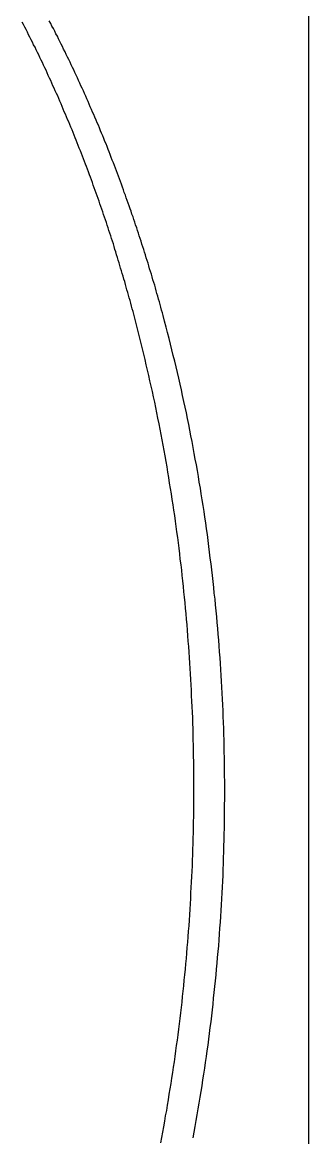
# Model space of a CAD drawing. Header units: millimetres. Extents: x 0 to 5600, y -67 to 2530.
# Drawn here: x 5151.3 to 5152.94, y 939.9 to 946.29 of the extents above; entities that cross this region are included whole.
import ezdxf

# ---------------------------------------------------------------- set-up
doc = ezdxf.new("R2010")
doc.units = ezdxf.units.MM
doc.layers.add('내부선 및 부속', color=4, linetype='Continuous')

msp = doc.modelspace()

# ---------------------------------------------------------------- linework, layer by layer
at = {"layer": '내부선 및 부속', "linetype": 'Continuous'}
msp.add_line((5152.943010508463, 909.985366883051), (5152.943010508463, 952.2619480531284), dxfattribs=at)
at = {"layer": '내부선 및 부속', "linetype": 'Continuous', "flags": 128}
for points in [[(5151.943791391668, 944.6009493165948), (5151.939791391667, 944.6159493165978), (5151.935791391666, 944.6319493165975), (5151.930791391669, 944.6469493165969), (5151.926791391668, 944.6629493165965), (5151.922791391667, 944.6789493165961), (5151.918791391667, 944.6939493165955), (5151.913791391666, 944.7099493165952), (5151.909791391668, 944.7249493165982), (5151.905791391668, 944.7409493165978), (5151.900791391667, 944.7559493165973), (5151.896791391666, 944.7719493165969), (5151.891791391668, 944.7869493165963), (5151.887791391668, 944.8029493165959), (5151.882791391667, 944.8179493165953), (5151.878791391666, 944.833949316595), (5151.873791391668, 944.848949316598), (5151.869791391668, 944.8649493165976), (5151.864791391667, 944.879949316597), (5151.860791391666, 944.8959493165967), (5151.855791391668, 944.9109493165961), (5151.850791391667, 944.9259493165955), (5151.846791391667, 944.9419493165951), (5151.841791391666, 944.9569493165982), (5151.836791391668, 944.9729493165978), (5151.831791391667, 944.9879493165972), (5151.826791391666, 945.0039493165968), (5151.822791391669, 945.0189493165963), (5151.817791391668, 945.0339493165957), (5151.812791391667, 945.0499493165953), (5151.807791391666, 945.0649493165984), (5151.802791391669, 945.0799493165978), (5151.797791391667, 945.0959493165974), (5151.792791391666, 945.1109493165968), (5151.787791391669, 945.1259493165962), (5151.782791391668, 945.1419493165959), (5151.777791391667, 945.1569493165953), (5151.771791391666, 945.1719493165983), (5151.766791391668, 945.187949316598), (5151.761791391667, 945.2029493165974), (5151.756791391666, 945.2179493165968), (5151.751791391669, 945.2339493165964), (5151.745791391668, 945.2489493165958), (5151.740791391667, 945.2639493165952), (5151.735791391666, 945.2789493165983), (5151.729791391668, 945.2949493165979), (5151.724791391667, 945.3099493165973), (5151.718791391666, 945.3249493165968), (5151.713791391669, 945.3399493165962), (5151.707791391667, 945.3559493165958), (5151.702791391666, 945.3709493165952), (5151.696791391669, 945.3859493165983), (5151.691791391668, 945.4009493165977), (5151.685791391666, 945.4159493165971), (5151.679791391669, 945.4319493165967), (5151.674791391668, 945.4469493165961), (5151.668791391667, 945.4619493165956), (5151.662791391669, 945.476949316595), (5151.657791391668, 945.491949316598), (5151.651791391667, 945.5069493165975), (5151.645791391666, 945.5219493165969), (5151.639791391668, 945.5369493165963), (5151.633791391667, 945.5519493165957), (5151.627791391666, 945.5679493165953), (5151.621791391668, 945.5829493165947), (5151.615791391667, 945.5979493165978), (5151.609791391666, 945.6129493165972), (5151.603791391668, 945.6279493165966), (5151.597791391667, 945.6429493165961), (5151.591791391666, 945.6579493165955), (5151.585791391668, 945.6729493165949), (5151.579791391667, 945.687949316598), (5151.573791391666, 945.7029493165974), (5151.566791391668, 945.7179493165968), (5151.560791391666, 945.7329493165962), (5151.554791391669, 945.7479493165956), (5151.548791391668, 945.7619493165948), (5151.541791391666, 945.7769493165979), (5151.535791391669, 945.7919493165973), (5151.528791391667, 945.8069493165967), (5151.522791391666, 945.8219493165961), (5151.516791391668, 945.8369493165956), (5151.509791391667, 945.851949316595), (5151.503791391666, 945.866949316598), (5151.496791391668, 945.8809493165973), (5151.489791391667, 945.8959493165967), (5151.483791391669, 945.9109493165961), (5151.476791391668, 945.9259493165955), (5151.469791391666, 945.9409493165949), (5151.463791391669, 945.9549493165978), (5151.456791391667, 945.9699493165972), (5151.449791391666, 945.9849493165966), (5151.442791391668, 945.9989493165958), (5151.436791391667, 946.0139493165952), (5151.429791391669, 946.0289493165983), (5151.422791391667, 946.0429493165975), (5151.415791391666, 946.0579493165969), (5151.408791391668, 946.0729493165964), (5151.401791391667, 946.0869493165956), (5151.394791391669, 946.101949316595), (5151.387791391668, 946.1159493165978), (5151.387791391668, 946.1159493165978), (5151.380791391666, 946.1309493165973), (5151.373791391668, 946.1459493165967), (5151.365791391667, 946.1599493165959), (5151.358791391669, 946.1749493165953), (5151.351791391668, 946.1889493165982), (5151.344791391666, 946.2039493165976), (5151.336791391668, 946.2179493165968), (5151.329791391667, 946.2329493165962), (5151.322791391669, 946.2469493165954), (5151.314791391667, 946.2609493165983), (5151.307791391666, 946.2759493165977), (5151.300791391668, 946.2899493165969)], [(5152.107791391669, 944.6079493165962), (5152.103791391668, 944.6239493165958), (5152.099791391667, 944.6399493165954), (5152.094791391666, 944.6559493165951), (5152.090791391669, 944.6719493165983), (5152.086791391668, 944.6869493165977), (5152.081791391667, 944.7029493165974), (5152.077791391666, 944.718949316597), (5152.072791391669, 944.7349493165966), (5152.068791391668, 944.7509493165962), (5152.063791391667, 944.7669493165959), (5152.059791391666, 944.7819493165953), (5152.054791391669, 944.7979493165949), (5152.049791391668, 944.8139493165982), (5152.045791391667, 944.8299493165978), (5152.040791391666, 944.8449493165972), (5152.035791391669, 944.8609493165968), (5152.030791391668, 944.8769493165964), (5152.026791391667, 944.8929493165961), (5152.021791391666, 944.9079493165955), (5152.016791391668, 944.9239493165951), (5152.011791391667, 944.9399493165984), (5152.006791391666, 944.955949316598), (5152.001791391669, 944.9709493165974), (5151.996791391668, 944.986949316597), (5151.991791391667, 945.0029493165966), (5151.986791391666, 945.0179493165961), (5151.981791391669, 945.0339493165957), (5151.976791391668, 945.0499493165953), (5151.971791391667, 945.0649493165984), (5151.966791391666, 945.080949316598), (5151.961791391668, 945.0959493165974), (5151.956791391667, 945.111949316597), (5151.950791391666, 945.1279493165966), (5151.945791391669, 945.1429493165961), (5151.940791391668, 945.1589493165957), (5151.935791391666, 945.1739493165951), (5151.929791391669, 945.1899493165984), (5151.924791391668, 945.205949316598), (5151.918791391667, 945.2209493165974), (5151.913791391666, 945.236949316597), (5151.908791391668, 945.2519493165964), (5151.902791391667, 945.2679493165961), (5151.896791391666, 945.2829493165955), (5151.891791391668, 945.2989493165951), (5151.885791391667, 945.3139493165982), (5151.880791391666, 945.3299493165978), (5151.874791391669, 945.3449493165972), (5151.868791391667, 945.3609493165968), (5151.863791391666, 945.3759493165962), (5151.857791391669, 945.3919493165959), (5151.851791391668, 945.4069493165953), (5151.845791391666, 945.4229493165949), (5151.840791391669, 945.437949316598), (5151.834791391668, 945.4539493165976), (5151.828791391667, 945.468949316597), (5151.822791391669, 945.4839493165964), (5151.816791391668, 945.499949316596), (5151.810791391666, 945.5149493165954), (5151.804791391669, 945.5309493165951), (5151.798791391668, 945.5459493165981), (5151.792791391666, 945.5609493165975), (5151.786791391669, 945.5769493165972), (5151.780791391668, 945.5919493165966), (5151.773791391666, 945.606949316596), (5151.767791391669, 945.6229493165956), (5151.761791391667, 945.637949316595), (5151.755791391666, 945.6529493165981), (5151.748791391668, 945.6679493165975), (5151.742791391667, 945.6839493165971), (5151.736791391666, 945.6989493165966), (5151.729791391668, 945.713949316596), (5151.723791391667, 945.7289493165954), (5151.716791391666, 945.744949316595), (5151.710791391668, 945.7599493165981), (5151.703791391667, 945.7749493165975), (5151.697791391669, 945.7899493165969), (5151.690791391668, 945.8049493165963), (5151.684791391666, 945.8199493165957), (5151.677791391669, 945.8349493165952), (5151.670791391667, 945.8509493165948), (5151.664791391666, 945.8659493165978), (5151.657791391668, 945.8809493165973), (5151.650791391667, 945.8959493165967), (5151.643791391669, 945.9109493165961), (5151.636791391667, 945.9259493165955), (5151.630791391666, 945.9409493165949), (5151.623791391668, 945.955949316598), (5151.616791391667, 945.9709493165974), (5151.609791391666, 945.9859493165968), (5151.602791391668, 946.0009493165962), (5151.595791391666, 946.0159493165957), (5151.588791391669, 946.0309493165951), (5151.581791391667, 946.0459493165981), (5151.574791391666, 946.0609493165975), (5151.566791391668, 946.075949316597), (5151.559791391666, 946.0899493165962), (5151.552791391669, 946.1049493165956), (5151.545791391667, 946.119949316595), (5151.537791391669, 946.1349493165981), (5151.530791391668, 946.1499493165975), (5151.530791391668, 946.1499493165975), (5151.523791391666, 946.1639493165967), (5151.515791391668, 946.1789493165961), (5151.508791391667, 946.1939493165955), (5151.501791391669, 946.208949316595), (5151.493791391667, 946.2229493165978), (5151.486791391666, 946.2379493165972), (5151.478791391668, 946.2529493165966), (5151.470791391666, 946.2679493165961), (5151.463791391669, 946.2819493165953), (5151.455791391667, 946.2969493165983)], [(5152.094791391666, 939.8679493165982), (5152.100791391667, 939.8989493165973), (5152.105791391668, 939.9289493165961), (5152.111791391666, 939.9599493165952), (5152.117791391667, 939.9909493165978), (5152.122791391668, 940.0219493165969), (5152.128791391666, 940.0529493165959), (5152.133791391667, 940.083949316595), (5152.138791391668, 940.1149493165976), (5152.143791391669, 940.1459493165967), (5152.148791391666, 940.1769493165957), (5152.153791391667, 940.2079493165947), (5152.158791391668, 940.2389493165974), (5152.163791391666, 940.2699493165965), (5152.163791391666, 940.2699493165965), (5152.167791391666, 940.3009493165955), (5152.172791391667, 940.3319493165982), (5152.176791391668, 940.3629493165972), (5152.181791391666, 940.3939493165963), (5152.185791391666, 940.4249493165953), (5152.189791391667, 940.455949316598), (5152.193791391668, 940.486949316597), (5152.197791391669, 940.5189493165963), (5152.201791391666, 940.5499493165953), (5152.205791391667, 940.580949316598), (5152.209791391668, 940.611949316597), (5152.212791391668, 940.6429493165961), (5152.216791391666, 940.6739493165951), (5152.219791391666, 940.705949316598), (5152.223791391667, 940.736949316597), (5152.226791391668, 940.7679493165961), (5152.229791391668, 940.7989493165951), (5152.232791391669, 940.8299493165978), (5152.235791391666, 940.861949316597), (5152.238791391666, 940.8929493165961), (5152.241791391667, 940.9239493165951), (5152.243791391667, 940.9549493165978), (5152.246791391668, 940.986949316597), (5152.249791391669, 941.0179493165961), (5152.251791391669, 941.0489493165951), (5152.253791391666, 941.0799493165978), (5152.256791391666, 941.111949316597), (5152.258791391667, 941.1429493165961), (5152.260791391667, 941.1739493165951), (5152.262791391668, 941.205949316598), (5152.264791391668, 941.236949316597), (5152.266791391668, 941.2679493165961), (5152.267791391669, 941.2999493165953), (5152.269791391669, 941.330949316598), (5152.271791391666, 941.361949316597), (5152.272791391666, 941.3939493165963), (5152.274791391666, 941.4249493165953), (5152.275791391667, 941.455949316598), (5152.276791391667, 941.4879493165972), (5152.277791391667, 941.5189493165963), (5152.278791391667, 941.5499493165953), (5152.279791391667, 941.5819493165982), (5152.280791391668, 941.6129493165972), (5152.281791391668, 941.6439493165963), (5152.281791391668, 941.6759493165955), (5152.282791391668, 941.7069493165982), (5152.283791391668, 941.7379493165972), (5152.283791391668, 941.7699493165965), (5152.283791391668, 941.8009493165955), (5152.284791391668, 941.8329493165947), (5152.284791391668, 941.8639493165974), (5152.284791391668, 941.8949493165965), (5152.284791391668, 941.9269493165957), (5152.284791391668, 941.9579493165947), (5152.283791391668, 941.9889493165974), (5152.283791391668, 942.0209493165967), (5152.283791391668, 942.0519493165957), (5152.282791391668, 942.083949316595), (5152.282791391668, 942.1149493165976), (5152.281791391668, 942.1459493165967), (5152.280791391668, 942.1779493165959), (5152.280791391668, 942.208949316595), (5152.279791391667, 942.2409493165978), (5152.278791391667, 942.2719493165969), (5152.277791391667, 942.3029493165959), (5152.275791391667, 942.3349493165952), (5152.274791391666, 942.3659493165978), (5152.273791391666, 942.3979493165971), (5152.271791391666, 942.4289493165961), (5152.270791391666, 942.4609493165954), (5152.268791391669, 942.491949316598), (5152.267791391669, 942.5229493165971), (5152.265791391668, 942.5549493165963), (5152.263791391668, 942.5859493165954), (5152.261791391667, 942.616949316598), (5152.259791391667, 942.6489493165973), (5152.257791391667, 942.6799493165963), (5152.255791391666, 942.7119493165956), (5152.252791391666, 942.7429493165982), (5152.250791391669, 942.7739493165973), (5152.247791391668, 942.8059493165965), (5152.245791391668, 942.8369493165956), (5152.242791391667, 942.8679493165982), (5152.239791391667, 942.8999493165975), (5152.236791391666, 942.9309493165965), (5152.233791391669, 942.9619493165956), (5152.230791391668, 942.9939493165948), (5152.227791391668, 943.0249493165975), (5152.224791391667, 943.0559493165965), (5152.221791391667, 943.0879493165958), (5152.217791391666, 943.1189493165948), (5152.214791391669, 943.1499493165975), (5152.210791391668, 943.1809493165965), (5152.206791391667, 943.2129493165958), (5152.203791391667, 943.2439493165948), (5152.199791391666, 943.2749493165975), (5152.195791391669, 943.3059493165965), (5152.191791391668, 943.3369493165956), (5152.187791391667, 943.3689493165948), (5152.182791391666, 943.3999493165975), (5152.182791391666, 943.3999493165975), (5152.178791391669, 943.4309493165965), (5152.174791391668, 943.4619493165956), (5152.169791391667, 943.4929493165982), (5152.165791391666, 943.5239493165973), (5152.160791391669, 943.5549493165963), (5152.155791391668, 943.5869493165956), (5152.150791391667, 943.6179493165982), (5152.145791391666, 943.6489493165973), (5152.140791391668, 943.6799493165963), (5152.135791391667, 943.7109493165954), (5152.130791391666, 943.741949316598), (5152.124791391669, 943.7729493165971), (5152.119791391668, 943.8039493165961), (5152.113791391666, 943.8349493165952), (5152.108791391669, 943.8649493165976), (5152.102791391668, 943.8959493165967), (5152.096791391667, 943.9269493165957), (5152.090791391669, 943.9579493165947), (5152.084791391668, 943.9889493165974), (5152.078791391667, 944.0199493165965), (5152.072791391669, 944.0509493165955), (5152.065791391668, 944.080949316598), (5152.059791391666, 944.111949316597), (5152.052791391669, 944.1429493165961), (5152.046791391667, 944.1739493165951), (5152.039791391666, 944.2039493165976), (5152.032791391668, 944.2349493165966), (5152.025791391667, 944.2649493165954), (5152.018791391669, 944.2959493165981), (5152.011791391667, 944.3269493165972), (5152.004791391666, 944.356949316596), (5151.997791391668, 944.387949316595), (5151.989791391667, 944.4179493165975), (5151.982791391669, 944.4489493165966), (5151.974791391667, 944.4789493165954), (5151.967791391666, 944.5099493165981), (5151.959791391668, 944.5399493165969), (5151.951791391666, 944.5699493165957), (5151.943791391668, 944.6009493165948), (5151.943791391668, 944.6009493165948)], [(5152.279791391667, 939.8959493165967), (5152.285791391669, 939.9289493165961), (5152.291791391666, 939.9619493165956), (5152.297791391667, 939.9959493165952), (5152.303791391669, 940.0289493165983), (5152.309791391666, 940.0619493165977), (5152.315791391668, 940.0949493165972), (5152.320791391669, 940.1289493165968), (5152.325791391666, 940.1619493165963), (5152.331791391667, 940.1949493165957), (5152.336791391668, 940.2279493165952), (5152.341791391666, 940.2619493165948), (5152.346791391667, 940.2949493165979), (5152.351791391668, 940.3279493165974), (5152.356791391669, 940.361949316597), (5152.360791391666, 940.3949493165965), (5152.365791391667, 940.4279493165959), (5152.369791391668, 940.4619493165956), (5152.374791391669, 940.494949316595), (5152.378791391666, 940.5289493165983), (5152.382791391667, 940.5619493165977), (5152.386791391667, 940.5949493165972), (5152.390791391668, 940.6289493165968), (5152.394791391669, 940.6619493165963), (5152.397791391666, 940.6959493165959), (5152.401791391667, 940.7289493165954), (5152.404791391667, 940.762949316595), (5152.408791391668, 940.7959493165981), (5152.411791391669, 940.8299493165978), (5152.414791391666, 940.8629493165972), (5152.417791391666, 940.8969493165969), (5152.420791391667, 940.9299493165963), (5152.423791391668, 940.963949316596), (5152.426791391668, 940.9969493165954), (5152.428791391669, 941.0309493165951), (5152.428791391669, 941.0309493165951), (5152.431791391666, 941.0639493165982), (5152.433791391666, 941.0979493165978), (5152.436791391667, 941.1319493165975), (5152.438791391667, 941.1649493165969), (5152.440791391668, 941.1989493165966), (5152.442791391668, 941.231949316596), (5152.444791391668, 941.2659493165957), (5152.446791391669, 941.2999493165953), (5152.447791391669, 941.3329493165947), (5152.449791391666, 941.366949316598), (5152.451791391666, 941.3999493165975), (5152.452791391666, 941.4339493165971), (5152.453791391667, 941.4679493165968), (5152.454791391667, 941.5009493165962), (5152.455791391667, 941.5349493165959), (5152.456791391667, 941.5689493165955), (5152.457791391667, 941.601949316595), (5152.458791391668, 941.6359493165983), (5152.459791391668, 941.6699493165979), (5152.459791391668, 941.7029493165974), (5152.460791391668, 941.736949316597), (5152.460791391668, 941.7709493165967), (5152.460791391668, 941.8049493165963), (5152.461791391668, 941.8379493165958), (5152.461791391668, 941.8719493165954), (5152.461791391668, 941.9059493165951), (5152.461791391668, 941.9389493165982), (5152.460791391668, 941.9729493165978), (5152.460791391668, 942.0069493165975), (5152.459791391668, 942.0399493165969), (5152.459791391668, 942.0739493165966), (5152.458791391668, 942.1079493165962), (5152.457791391667, 942.1419493165959), (5152.457791391667, 942.1749493165953), (5152.456791391667, 942.208949316595), (5152.455791391667, 942.2429493165982), (5152.453791391667, 942.2769493165979), (5152.452791391666, 942.3099493165973), (5152.451791391666, 942.343949316597), (5152.449791391666, 942.3779493165966), (5152.448791391666, 942.4109493165961), (5152.446791391669, 942.4449493165957), (5152.444791391668, 942.4789493165954), (5152.442791391668, 942.512949316595), (5152.440791391668, 942.5459493165981), (5152.438791391667, 942.5799493165978), (5152.436791391667, 942.6139493165974), (5152.434791391666, 942.6469493165969), (5152.431791391666, 942.6809493165965), (5152.429791391669, 942.7149493165962), (5152.426791391668, 942.7479493165956), (5152.423791391668, 942.7819493165953), (5152.421791391667, 942.8159493165949), (5152.418791391667, 942.848949316598), (5152.415791391666, 942.8829493165977), (5152.411791391669, 942.9169493165973), (5152.408791391668, 942.9499493165968), (5152.405791391668, 942.9839493165964), (5152.401791391667, 943.0169493165959), (5152.398791391666, 943.0509493165955), (5152.394791391669, 943.0849493165952), (5152.390791391668, 943.1179493165982), (5152.387791391668, 943.1519493165979), (5152.383791391667, 943.1849493165973), (5152.378791391666, 943.218949316597), (5152.374791391669, 943.2519493165964), (5152.370791391668, 943.2859493165961), (5152.365791391667, 943.3189493165955), (5152.361791391666, 943.3529493165952), (5152.356791391669, 943.3859493165983), (5152.352791391668, 943.4199493165979), (5152.347791391667, 943.4529493165974), (5152.342791391666, 943.4859493165968), (5152.337791391668, 943.5199493165965), (5152.331791391667, 943.5529493165959), (5152.326791391666, 943.5869493165956), (5152.321791391669, 943.619949316595), (5152.315791391668, 943.6529493165981), (5152.310791391666, 943.6859493165975), (5152.304791391669, 943.7199493165972), (5152.298791391668, 943.7529493165966), (5152.292791391666, 943.7859493165961), (5152.286791391669, 943.8189493165955), (5152.280791391668, 943.8529493165952), (5152.274791391666, 943.8859493165983), (5152.267791391669, 943.9189493165977), (5152.261791391667, 943.9519493165972), (5152.254791391666, 943.9849493165966), (5152.247791391668, 944.0179493165961), (5152.241791391667, 944.0509493165955), (5152.234791391666, 944.083949316595), (5152.227791391668, 944.116949316598), (5152.219791391666, 944.1499493165975), (5152.212791391668, 944.1829493165969), (5152.205791391667, 944.2159493165964), (5152.197791391669, 944.2489493165958), (5152.190791391668, 944.2819493165953), (5152.182791391666, 944.3139493165982), (5152.174791391668, 944.3469493165976), (5152.166791391666, 944.379949316597), (5152.166791391666, 944.379949316597), (5152.158791391668, 944.4129493165965), (5152.150791391667, 944.4449493165957), (5152.142791391669, 944.4779493165952), (5152.133791391667, 944.5109493165983), (5152.125791391669, 944.5429493165975), (5152.116791391667, 944.575949316597), (5152.107791391669, 944.6079493165962), (5152.107791391669, 944.6079493165962)]]:
    msp.add_lwpolyline(points, dxfattribs=at)

doc.saveas('drawing.dxf')
